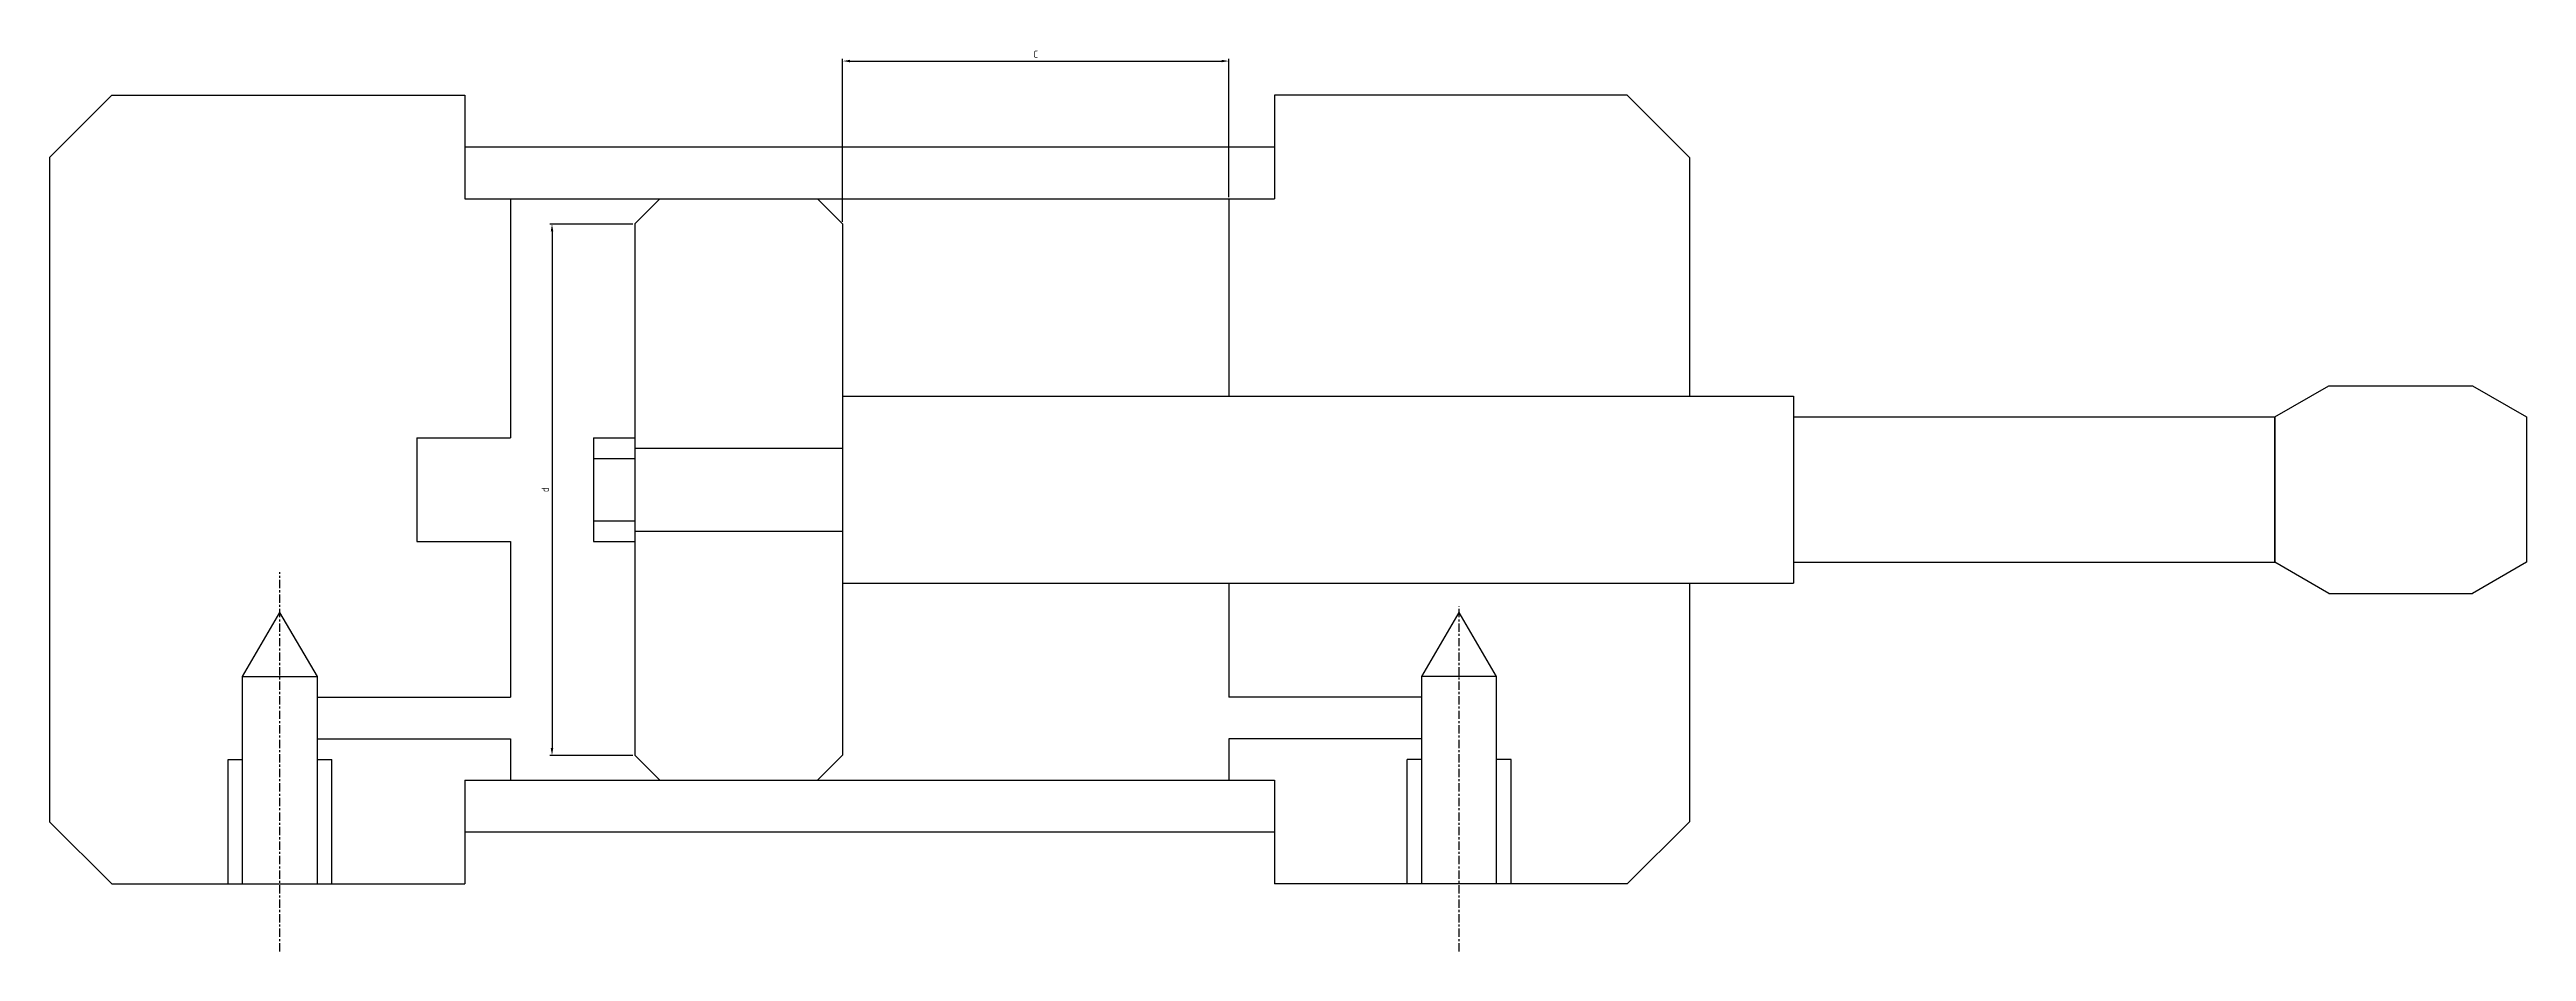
# Model space of a CAD drawing. Header units: millimetres. Extents: x 632 to 3125, y 1664 to 2098.
# Drawn here: x 632 to 1825, y 1664 to 2098 of the extents above; entities that cross this region are included whole.
import ezdxf

# ---------------------------------------------------------------- set-up
doc = ezdxf.new("R2010")
doc.units = ezdxf.units.MM
doc.linetypes.add('CENTER', pattern=[7, 4, -1, 1, -1])
doc.layers.add('AM_5', color=92, linetype='Continuous', lineweight=25)
doc.styles.get("Standard").update_dxf_attribs({"font": 'ISOCP.SHX'})
doc.dimstyles.new('AM_ISO$0', dxfattribs={"dimtxt": 3.5, "dimasz": 3.5, "dimexe": 1, "dimexo": 1, "dimgap": 1.5, "dimtad": 1, "dimdsep": 46, "dimtxsty": 'Standard', "dimcen": 0, "dimclrd": 256, "dimclre": 256, "dimclrt": 140, "dimadec": 0, "dimazin": 2, "dimtp": 0.1, "dimtm": 0.1, "dimtfac": 0.71, "dimtdec": 3, "dimtmove": 0, "dimatfit": 3, "dimfxl": 1, "dimlwd": -1, "dimlwe": -1, "dimarcsym": 1})

# ---------------------------------------------------------------- blocks, each defined once
blk = doc.blocks.new('*D4')
at = {"layer": 'AM_5', "linetype": 'ByBlock'}
for p, q in [((912.9, 2014.1), (872.9, 2014.1)), ((912.9, 1758.1), (872.9, 1758.1))]:
    blk.add_line(p, q, dxfattribs=at)
at = {"layer": 'AM_5', "linetype": 'ByBlock', "lineweight": 30}
blk.add_line((873.9, 2010.6), (873.9, 1761.6), dxfattribs=at)
at = {"layer": 'AM_5'}
for points in [[(873.3, 2010.6), (874.5, 2010.6), (873.9, 2014.1)], [(873.3, 1761.6), (874.5, 1761.6), (873.9, 1758.1)]]:
    blk.add_solid(points, dxfattribs=at)
at = {"layer": 'Defpoints', "color": 0}
for p in [(913.9, 2014.1), (873.9, 1758.1), (913.9, 1758.1)]:
    blk.add_point(p, dxfattribs=at)
at = {"layer": 'AM_5', "color": 140, "lineweight": 80, "insert": (870.6, 1886.1), "char_height": 3.5, "attachment_point": 5, "rotation": 90}
blk.add_mtext('d', dxfattribs=at)
blk = doc.blocks.new('*D5')
at = {"layer": 'AM_5', "linetype": 'ByBlock'}
for p, q in [((1013.9, 2015.1), (1013.9, 2093.6)), ((1199.9, 2027.1), (1199.9, 2093.6))]:
    blk.add_line(p, q, dxfattribs=at)
at = {"layer": 'AM_5', "linetype": 'ByBlock', "lineweight": 30}
blk.add_line((1017.4, 2092.6), (1196.4, 2092.6), dxfattribs=at)
at = {"layer": 'AM_5'}
for points in [[(1017.4, 2093.2), (1017.4, 2092), (1013.9, 2092.6)], [(1196.4, 2093.2), (1196.4, 2092), (1199.9, 2092.6)]]:
    blk.add_solid(points, dxfattribs=at)
at = {"layer": 'Defpoints', "color": 0}
for p in [(1199.9, 2092.6), (1199.9, 2026.1), (1013.9, 2014.1)]:
    blk.add_point(p, dxfattribs=at)
at = {"layer": 'AM_5', "color": 140, "lineweight": 80, "insert": (1106.9, 2095.9), "char_height": 3.5, "attachment_point": 5}
blk.add_mtext('C', dxfattribs=at)

msp = doc.modelspace()

# ---------------------------------------------------------------- linework, layer by layer
at = {"lineweight": 30}
for p, q in [((631.865, 2046.148), (661.865, 2076.148)), ((661.865, 2076.148), (831.865, 2076.148)), ((831.865, 2076.148), (831.865, 2026.148)), ((1391.865, 2076.148), (1221.865, 2076.148)), ((1221.865, 2076.148), (1221.865, 2026.148)), ((1421.865, 2046.148), (1391.865, 2076.148)), ((631.865, 2046.148), (631.865, 1726.148)), ((1221.865, 2051.148), (831.865, 2051.148)), ((1421.865, 2046.148), (1421.865, 1931.148)), ((831.865, 2026.148), (1221.865, 2026.148)), ((853.865, 2026.148), (853.865, 1911.148)), ((913.865, 2014.148), (925.865, 2026.148)), ((925.865, 2026.148), (1001.865, 2026.148)), ((1013.865, 2014.148), (1001.865, 2026.148)), ((1199.865, 2026.148), (1199.865, 1931.148)), ((913.865, 2014.148), (913.865, 1758.148)), ((1013.865, 2014.148), (1013.865, 1758.148)), ((1729.721, 1936.148), (1799.003, 1936.148)), ((1013.865, 1931.148), (1471.865, 1931.148)), ((1471.865, 1931.148), (1471.865, 1841.148)), ((1471.865, 1921.148), (1703.74, 1921.148)), ((1703.74, 1921.148), (1703.74, 1851.148)), ((808.865, 1911.148), (853.865, 1911.148)), ((808.865, 1911.148), (808.865, 1861.148)), ((893.865, 1911.148), (893.865, 1861.148)), ((893.865, 1911.148), (913.865, 1911.148)), ((893.865, 1901.148), (913.865, 1901.148)), ((913.865, 1906.148), (1013.865, 1906.148)), ((893.865, 1871.148), (913.865, 1871.148)), ((913.865, 1866.148), (1013.865, 1866.148)), ((808.865, 1861.148), (853.865, 1861.148)), ((853.865, 1861.148), (853.865, 1786.148)), ((893.865, 1861.148), (913.865, 1861.148)), ((1471.865, 1851.148), (1703.74, 1851.148)), ((1013.865, 1841.148), (1471.865, 1841.148)), ((1199.865, 1841.148), (1199.865, 1786.148)), ((1421.865, 1841.148), (1421.865, 1726.148)), ((724.865, 1796.148), (742.865, 1826.997)), ((760.865, 1796.148), (742.865, 1826.997)), ((1292.865, 1796.148), (1310.865, 1826.997)), ((1328.865, 1796.148), (1310.865, 1826.997)), ((1729.721, 1836.148), (1799.003, 1836.148)), ((724.865, 1796.148), (760.865, 1796.148)), ((724.865, 1696.148), (724.865, 1796.148)), ((760.865, 1696.148), (760.865, 1796.148)), ((1328.865, 1796.148), (1292.865, 1796.148)), ((1292.865, 1696.148), (1292.865, 1796.148)), ((1328.865, 1696.148), (1328.865, 1796.148)), ((760.865, 1786.148), (853.865, 1786.148)), ((1292.865, 1786.148), (1199.865, 1786.148)), ((760.865, 1766.148), (853.865, 1766.148)), ((853.865, 1766.148), (853.865, 1746.148)), ((1292.865, 1766.148), (1199.865, 1766.148)), ((1199.865, 1766.148), (1199.865, 1746.148)), ((717.865, 1696.148), (717.865, 1756.148)), ((717.865, 1756.148), (724.865, 1756.148)), ((760.865, 1756.148), (767.865, 1756.148)), ((767.865, 1696.148), (767.865, 1756.148)), ((913.865, 1758.148), (925.865, 1746.148)), ((1013.865, 1758.148), (1001.865, 1746.148)), ((1292.865, 1756.148), (1285.865, 1756.148)), ((1285.865, 1696.148), (1285.865, 1756.148)), ((1335.865, 1756.148), (1328.865, 1756.148)), ((1335.865, 1696.148), (1335.865, 1756.148)), ((831.865, 1746.148), (1221.865, 1746.148)), ((831.865, 1746.148), (831.865, 1696.148)), ((925.865, 1746.148), (1001.865, 1746.148)), ((1221.865, 1746.148), (1221.865, 1696.148)), ((631.865, 1726.148), (661.865, 1696.148)), ((1221.865, 1721.148), (831.865, 1721.148)), ((1421.865, 1726.148), (1391.865, 1696.148)), ((661.865, 1696.148), (831.865, 1696.148)), ((1391.865, 1696.148), (1221.865, 1696.148))]:
    msp.add_line(p, q, dxfattribs=at)
msp.add_line((831.865, 2051.148), (831.865, 2026.148))
at = {"color": 4, "linetype": 'CENTER', "lineweight": 30}
for p, q in [((742.865, 1663.642), (742.865, 1846.424)), ((1310.865, 1663.642), (1310.865, 1829.791))]:
    msp.add_line(p, q, dxfattribs=at)
at = {"lineweight": 30}
for points in [[(1729.721, 1836.148), (1703.74, 1851.148), (1703.74, 1921.148), (1729.721, 1936.148)], [(1799.003, 1936.148), (1824.984, 1921.148), (1824.984, 1851.148), (1799.003, 1836.148)]]:
    msp.add_lwpolyline(points, dxfattribs=at)

# ---------------------------------------------------------------- dimensions: what is measured, and where the dimension line sits
at = {"layer": 'AM_5', "lineweight": 80}
dim = msp.add_linear_dim(base=(1199.865, 2092.605), p1=(1013.865, 2014.148), p2=(1199.865, 2026.148), text='C', dimstyle='AM_ISO$0', override={"dimlwd": 30}, dxfattribs=at)
dim.commit()
dim.dimension.update_dxf_attribs({"geometry": '*D5', "text_midpoint": (1106.865, 2095.855)})
dim = msp.add_linear_dim(base=(873.885, 1758.148), p1=(913.865, 2014.148), p2=(913.865, 1758.148), angle=90, text='d', dimstyle='AM_ISO$0', override={"dimlwd": 30}, dxfattribs=at)
dim.commit()
dim.dimension.update_dxf_attribs({"geometry": '*D4', "text_midpoint": (870.635, 1886.148)})

doc.saveas('drawing.dxf')
